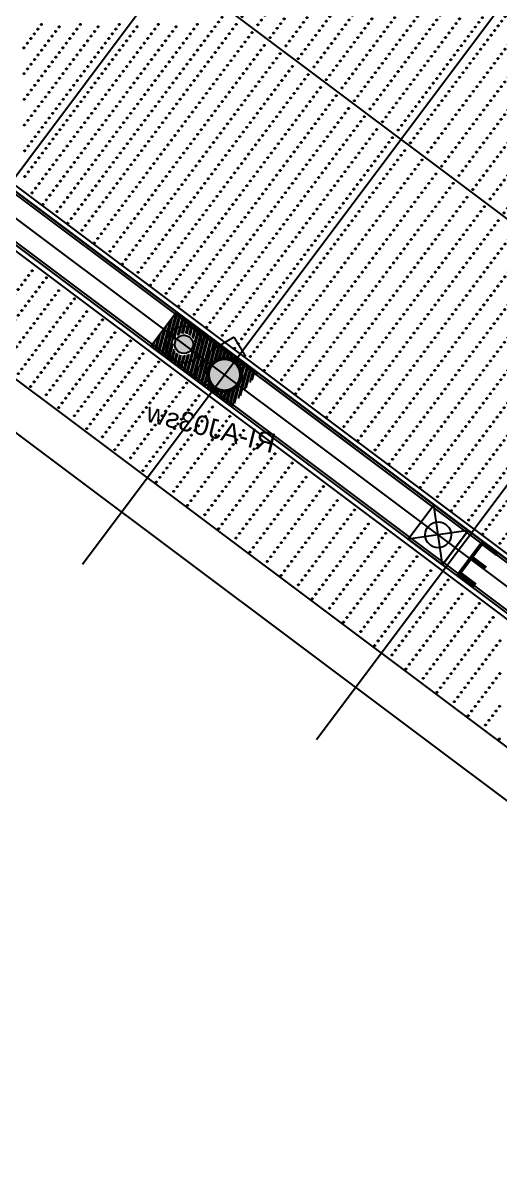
# Model space of a CAD drawing. Header units: millimetres. Extents: x 768159 to 833032, y -1374957 to -1225629.
# Drawn here: x 811909 to 814357, y -1371334 to -1365417 of the extents above; entities that cross this region are included whole.
import ezdxf
from ezdxf.enums import TextEntityAlignment as Align
from ezdxf.xclip import XClip

# ---------------------------------------------------------------- set-up
doc = ezdxf.new("R2010")
doc.units = ezdxf.units.MM
doc.header["$LTSCALE"] = 10
doc.header["$MEASUREMENT"] = 0
doc.header["$XCLIPFRAME"] = 0
doc.linetypes.add('CENTER', pattern=[50.8, 31.75, -6.35, 6.35, -6.35])
for name, color, linetype in [('I—平顶—分格线', 8, 'Continuous'), ('I—平顶—喷淋', 21, 'Continuous'), ('I—平顶—暖通', 144, 'Continuous'), ('I—平顶—消防指示灯', 62, 'Continuous'), ('I—平顶—灯具', 62, 'Continuous'), ('I—平顶—造型', 122, 'Continuous')]:
    doc.layers.add(name, color=color, linetype=linetype)
doc.styles.add('ARIAL', font='arial.ttf')
doc.styles.get("Standard").update_dxf_attribs({"font": 'arial.ttf'})
doc.styles.add('平顶图图例(客房区A2）$0$XD2008', font='SIMYOU.TTF', dxfattribs={"width": 0.7})
doc.dimstyles.new('標準', dxfattribs={"dimtxt": 2.5, "dimasz": 0.8, "dimexe": 0, "dimexo": 0, "dimgap": 1, "dimtad": 1, "dimdec": 0, "dimzin": 0, "dimdsep": 46, "dimtxsty": 'Standard', "dimblk": 'DOT', "dimcen": 1, "dimaunit": 1, "dimadec": 3, "dimazin": 0, "dimtfac": 1, "dimtdec": 0, "dimtmove": 2, "dimatfit": 3, "dimfxl": 1, "dimtolj": 1, "dimtzin": 0, "dimarcsym": 0})

# ---------------------------------------------------------------- blocks, each defined once
blk = doc.blocks.new('100')
at = {"layer": 'I—平顶—分格线'}
for centre in [(-2950, -35), (-2850, -20), (-2850, -50), (-2750, -35), (-2650, -20), (-2650, -50), (-2550, -35), (-2450, -20), (-2450, -50), (-2350, -35), (-2250, -20), (-2250, -50), (-2150, -35), (-2050, -20), (-2050, -50), (-1950, -35), (-1850, -20), (-1850, -50), (-1750, -35), (-1650, -20), (-1650, -50), (-1550, -35), (-1450, -20), (-1450, -50), (-1350, -35), (-1250, -20), (-1250, -50), (-1150, -35), (-2950, -65), (-2950, -95), (-2850, -80), (-2850, -110), (-2750, -65), (-2750, -95), (-2650, -80), (-2650, -110), (-2550, -65), (-2550, -95), (-2450, -80), (-2450, -110), (-2350, -65), (-2350, -95), (-2250, -80), (-2250, -110), (-2150, -65), (-2150, -95), (-2050, -80), (-2050, -110), (-1950, -65), (-1950, -95), (-1850, -80), (-1850, -110), (-1750, -65), (-1750, -95), (-1650, -80), (-1650, -110), (-1550, -65), (-1550, -95), (-1450, -80), (-1450, -110), (-1350, -65), (-1350, -95), (-1250, -80), (-1250, -110), (-1150, -65), (-1150, -95), (-2950, -125), (-2950, -155), (-2850, -140), (-2850, -170), (-2750, -125), (-2750, -155), (-2650, -140), (-2650, -170), (-2550, -125), (-2550, -155), (-2450, -140), (-2450, -170), (-2350, -125), (-2350, -155), (-2250, -140), (-2250, -170), (-2150, -125), (-2150, -155), (-2050, -140), (-2050, -170), (-1950, -125), (-1950, -155), (-1850, -140), (-1850, -170), (-1750, -125), (-1750, -155), (-1650, -140), (-1650, -170), (-1550, -125), (-1550, -155), (-1450, -140), (-1450, -170), (-1350, -125), (-1350, -155), (-1250, -140), (-1250, -170), (-1150, -125), (-1150, -155), (-1050, -140), (-1050, -170), (-2950, -185), (-2950, -215), (-2850, -200), (-2850, -230), (-2750, -185), (-2750, -215), (-2650, -200), (-2650, -230), (-2550, -185), (-2550, -215), (-2450, -200), (-2450, -230), (-2350, -185), (-2350, -215), (-2250, -200), (-2250, -230), (-2150, -185), (-2150, -215), (-2050, -200), (-2050, -230), (-1950, -185), (-1950, -215), (-1850, -200), (-1850, -230), (-1750, -185), (-1750, -215), (-1650, -200), (-1650, -230), (-1550, -185), (-1550, -215), (-1450, -200), (-1450, -230), (-1350, -185), (-1350, -215), (-1250, -200), (-1250, -230), (-1150, -185), (-1150, -215), (-1050, -200), (-1050, -230), (-2950, -245), (-2950, -275), (-2850, -260), (-2850, -290), (-2750, -245), (-2750, -275), (-2650, -260), (-2650, -290), (-2550, -245), (-2550, -275), (-2450, -260), (-2450, -290), (-2350, -245), (-2350, -275), (-2250, -260), (-2250, -290), (-2150, -245), (-2150, -275), (-2050, -260), (-2050, -290), (-1950, -245), (-1950, -275), (-1850, -260), (-1850, -290), (-1750, -245), (-1750, -275), (-1650, -260), (-1650, -290), (-1550, -245), (-1550, -275), (-1450, -260), (-1450, -290), (-1350, -245), (-1350, -275), (-1250, -260), (-1250, -290), (-1150, -245), (-1150, -275), (-1050, -260), (-1050, -290), (-950, -275), (-2950, -305), (-2950, -335), (-2850, -320), (-2850, -350), (-2750, -305), (-2750, -335), (-2650, -320), (-2650, -350), (-2550, -305), (-2550, -335), (-2450, -320), (-2450, -350), (-2350, -305), (-2350, -335), (-2250, -320), (-2250, -350), (-2150, -305), (-2150, -335), (-2050, -320), (-2050, -350), (-1950, -305), (-1950, -335), (-1850, -320), (-1850, -350), (-1750, -305), (-1750, -335), (-1650, -320), (-1650, -350), (-1550, -305), (-1550, -335), (-1450, -320), (-1450, -350), (-1350, -305), (-1350, -335), (-1250, -320), (-1250, -350), (-1150, -305), (-1150, -335), (-1050, -320), (-1050, -350), (-950, -305), (-950, -335), (-2950, -365), (-2950, -395), (-2850, -380), (-2850, -410), (-2750, -365), (-2750, -395), (-2650, -380), (-2650, -410), (-2550, -365), (-2550, -395), (-2450, -380), (-2450, -410), (-2350, -365), (-2350, -395), (-2250, -380), (-2250, -410), (-2150, -365), (-2150, -395), (-2050, -380), (-2050, -410), (-1950, -365), (-1950, -395), (-1850, -380), (-1850, -410), (-1750, -365), (-1750, -395), (-1650, -380), (-1650, -410), (-1550, -365), (-1550, -395), (-1450, -380), (-1450, -410), (-1350, -365), (-1350, -395), (-1250, -380), (-1250, -410), (-1150, -365), (-1150, -395), (-1050, -380), (-1050, -410), (-950, -365), (-950, -395), (-850, -410), (-2950, -425), (-2950, -455), (-2850, -440), (-2850, -470), (-2750, -425), (-2750, -455), (-2650, -440), (-2650, -470), (-2550, -425), (-2550, -455), (-2450, -440), (-2450, -470), (-2350, -425), (-2350, -455), (-2250, -440), (-2250, -470), (-2150, -425), (-2150, -455), (-2050, -440), (-2050, -470), (-1950, -425), (-1950, -455), (-1850, -440), (-1850, -470), (-1750, -425), (-1750, -455), (-1650, -440), (-1650, -470), (-1550, -425), (-1550, -455), (-1450, -440), (-1450, -470), (-1350, -425), (-1350, -455), (-1250, -440), (-1250, -470), (-1150, -425), (-1150, -455), (-1050, -440), (-1050, -470), (-950, -425), (-950, -455), (-850, -440), (-850, -470), (-2950, -485), (-2950, -515), (-2850, -500), (-2850, -530), (-2750, -485), (-2750, -515), (-2650, -500), (-2650, -530), (-2550, -485), (-2550, -515), (-2450, -500), (-2450, -530), (-2350, -485), (-2350, -515), (-2250, -500), (-2250, -530), (-2150, -485), (-2150, -515), (-2050, -500), (-2050, -530), (-1950, -485), (-1950, -515), (-1850, -500), (-1850, -530), (-1750, -485), (-1750, -515), (-1650, -500), (-1650, -530), (-1550, -485), (-1550, -515), (-1450, -500), (-1450, -530), (-1350, -485), (-1350, -515), (-1250, -500), (-1250, -530), (-1150, -485), (-1150, -515), (-1050, -500), (-1050, -530), (-950, -485), (-950, -515), (-850, -500), (-850, -530), (-2950, -545), (-2950, -575), (-2850, -560), (-2850, -590), (-2750, -545), (-2750, -575), (-2650, -560), (-2650, -590), (-2550, -545), (-2550, -575), (-2450, -560), (-2450, -590), (-2350, -545), (-2350, -575), (-2250, -560), (-2250, -590), (-2150, -545), (-2150, -575), (-2050, -560), (-2050, -590), (-1950, -545), (-1950, -575), (-1850, -560), (-1850, -590), (-1750, -545), (-1750, -575), (-1650, -560), (-1650, -590), (-1550, -545), (-1550, -575), (-1450, -560), (-1450, -590), (-1350, -545), (-1350, -575), (-1250, -560), (-1250, -590), (-1150, -545), (-1150, -575), (-1050, -560), (-1050, -590), (-950, -545), (-950, -575), (-850, -560), (-850, -590), (-750, -545), (-750, -575), (-2950, -605), (-2950, -635), (-2850, -620), (-2850, -650), (-2750, -605), (-2750, -635), (-2650, -620), (-2650, -650), (-2550, -605), (-2550, -635), (-2450, -620), (-2450, -650), (-2350, -605), (-2350, -635), (-2250, -620), (-2250, -650), (-2150, -605), (-2150, -635), (-2050, -620), (-2050, -650), (-1950, -605), (-1950, -635), (-1850, -620), (-1850, -650), (-1750, -605), (-1750, -635), (-1650, -620), (-1650, -650), (-1550, -605), (-1550, -635), (-1450, -620), (-1450, -650), (-1350, -605), (-1350, -635), (-1250, -620), (-1250, -650), (-1150, -605), (-1150, -635), (-1050, -620), (-1050, -650), (-950, -605), (-950, -635), (-850, -620), (-850, -650), (-750, -605), (-750, -635), (-2950, -665), (-2950, -695), (-2850, -680), (-2850, -710), (-2750, -665), (-2750, -695), (-2650, -680), (-2650, -710), (-2550, -665), (-2550, -695), (-2450, -680), (-2450, -710), (-2350, -665), (-2350, -695), (-2250, -680), (-2250, -710), (-2150, -665), (-2150, -695), (-2050, -680), (-2050, -710), (-1950, -665), (-1950, -695), (-1850, -680), (-1850, -710), (-1750, -665), (-1750, -695), (-1650, -680), (-1650, -710), (-1550, -665), (-1550, -695), (-1450, -680), (-1450, -710), (-1350, -665), (-1350, -695), (-1250, -680), (-1250, -710), (-1150, -665), (-1150, -695), (-1050, -680), (-1050, -710), (-950, -665), (-950, -695), (-850, -680), (-850, -710), (-750, -665), (-750, -695), (-650, -680), (-650, -710), (-2950, -725), (-2950, -755), (-2850, -740), (-2850, -770), (-2750, -725), (-2750, -755), (-2650, -740), (-2650, -770), (-2550, -725), (-2550, -755), (-2450, -740), (-2450, -770), (-2350, -725), (-2350, -755), (-2250, -740), (-2250, -770), (-2150, -725), (-2150, -755), (-2050, -740), (-2050, -770), (-1950, -725), (-1950, -755), (-1850, -740), (-1850, -770), (-1750, -725), (-1750, -755), (-1650, -740), (-1650, -770), (-1550, -725), (-1550, -755), (-1450, -740), (-1450, -770), (-1350, -725), (-1350, -755), (-1250, -740), (-1250, -770), (-1150, -725), (-1150, -755), (-1050, -740), (-1050, -770), (-950, -725), (-950, -755), (-850, -740), (-850, -770), (-750, -725), (-750, -755), (-650, -740), (-650, -770), (-2950, -785), (-2950, -815), (-2850, -800), (-2850, -830), (-2750, -785), (-2750, -815), (-2650, -800), (-2650, -830), (-2550, -785), (-2550, -815), (-2450, -800), (-2450, -830), (-2350, -785), (-2350, -815), (-2250, -800), (-2250, -830), (-2150, -785), (-2150, -815), (-2050, -800), (-2050, -830), (-1950, -785), (-1950, -815), (-1850, -800), (-1850, -830), (-1750, -785), (-1750, -815), (-1650, -800), (-1650, -830), (-1550, -785), (-1550, -815), (-1450, -800), (-1450, -830), (-1350, -785), (-1350, -815), (-1250, -800), (-1250, -830), (-1150, -785), (-1150, -815), (-1050, -800), (-1050, -830), (-950, -785), (-950, -815), (-850, -800), (-850, -830), (-750, -785), (-750, -815), (-650, -800), (-650, -830), (-550, -815), (-2950, -845), (-2950, -875), (-2850, -860), (-2850, -890), (-2750, -845), (-2750, -875), (-2650, -860), (-2650, -890), (-2550, -845), (-2550, -875), (-2450, -860), (-2450, -890), (-2350, -845), (-2350, -875), (-2250, -860), (-2250, -890), (-2150, -845), (-2150, -875), (-2050, -860), (-2050, -890), (-1950, -845), (-1950, -875), (-1850, -860), (-1850, -890), (-1750, -845), (-1750, -875), (-1650, -860), (-1650, -890), (-1550, -845), (-1550, -875), (-1450, -860), (-1450, -890), (-1350, -845), (-1350, -875), (-1250, -860), (-1250, -890), (-1150, -845), (-1150, -875), (-1050, -860), (-1050, -890), (-950, -845), (-950, -875), (-850, -860), (-850, -890), (-750, -845), (-750, -875), (-650, -860), (-650, -890), (-550, -845), (-550, -875), (-2950, -905), (-2950, -935), (-2850, -920), (-2750, -905), (-2750, -935), (-2650, -920), (-2550, -905), (-2550, -935), (-2450, -920), (-2350, -905), (-2350, -935), (-2250, -920), (-2150, -905), (-2150, -935), (-2050, -920), (-1950, -905), (-1950, -935), (-1850, -920), (-1750, -905), (-1750, -935), (-1650, -920), (-1550, -905), (-1550, -935), (-1450, -920), (-1350, -905), (-1350, -935), (-1250, -920), (-1150, -905), (-1150, -935), (-1050, -920), (-950, -905), (-950, -935), (-850, -920), (-750, -905), (-750, -935), (-650, -920), (-550, -905), (-550, -935), (-2950, -965), (-2950, -995), (-2850, -950), (-2850, -980), (-2750, -965), (-2750, -995), (-2650, -950), (-2650, -980), (-2550, -965), (-2550, -995), (-2450, -950), (-2450, -980), (-2350, -965), (-2350, -995), (-2250, -950), (-2250, -980), (-2150, -965), (-2150, -995), (-2050, -950), (-2050, -980), (-1950, -965), (-1950, -995), (-1850, -950), (-1850, -980), (-1750, -965), (-1750, -995), (-1650, -950), (-1650, -980), (-1550, -965), (-1550, -995), (-1450, -950), (-1450, -980), (-1350, -965), (-1350, -995), (-1250, -950), (-1250, -980), (-1150, -965), (-1150, -995), (-1050, -950), (-1050, -980), (-950, -965), (-950, -995), (-850, -950), (-850, -980), (-750, -965), (-750, -995), (-650, -950), (-650, -980), (-550, -965), (-550, -995), (-450, -950), (-450, -980), (-2950, -1025), (-2950, -1055), (-2850, -1010), (-2850, -1040), (-2750, -1025), (-2750, -1055), (-2650, -1010), (-2650, -1040), (-2550, -1025), (-2550, -1055), (-2450, -1010), (-2450, -1040), (-2350, -1025), (-2350, -1055), (-2250, -1010), (-2250, -1040), (-2150, -1025), (-2150, -1055), (-2050, -1010), (-2050, -1040), (-1950, -1025), (-1950, -1055), (-1850, -1010), (-1850, -1040), (-1750, -1025), (-1750, -1055), (-1650, -1010), (-1650, -1040), (-1550, -1025), (-1550, -1055), (-1450, -1010), (-1450, -1040), (-1350, -1025), (-1350, -1055), (-1250, -1010), (-1250, -1040), (-1150, -1025), (-1150, -1055), (-1050, -1010), (-1050, -1040), (-950, -1025), (-950, -1055), (-850, -1010), (-850, -1040), (-750, -1025), (-750, -1055), (-650, -1010), (-650, -1040), (-550, -1025), (-550, -1055), (-450, -1010), (-450, -1040), (-2950, -1085), (-2950, -1115), (-2850, -1070), (-2850, -1100), (-2750, -1085), (-2750, -1115), (-2650, -1070), (-2650, -1100), (-2550, -1085), (-2550, -1115), (-2450, -1070), (-2450, -1100), (-2350, -1085), (-2350, -1115), (-2250, -1070), (-2250, -1100), (-2150, -1085), (-2150, -1115), (-2050, -1070), (-2050, -1100), (-1950, -1085), (-1950, -1115), (-1850, -1070), (-1850, -1100), (-1750, -1085), (-1750, -1115), (-1650, -1070), (-1650, -1100), (-1550, -1085), (-1550, -1115), (-1450, -1070), (-1450, -1100), (-1350, -1085), (-1350, -1115), (-1250, -1070), (-1250, -1100), (-1150, -1085), (-1150, -1115), (-1050, -1070), (-1050, -1100), (-950, -1085), (-950, -1115), (-850, -1070), (-850, -1100), (-750, -1085), (-750, -1115), (-650, -1070), (-650, -1100), (-550, -1085), (-550, -1115), (-450, -1070), (-450, -1100), (-350, -1085), (-350, -1115), (-2950, -1145), (-2950, -1175), (-2850, -1130), (-2850, -1160), (-2750, -1145), (-2750, -1175), (-2650, -1130), (-2650, -1160), (-2550, -1145), (-2550, -1175), (-2450, -1130), (-2450, -1160), (-2350, -1145), (-2350, -1175), (-2250, -1130), (-2250, -1160), (-2150, -1145), (-2150, -1175), (-2050, -1130), (-2050, -1160), (-1950, -1145), (-1950, -1175), (-1850, -1130), (-1850, -1160), (-1750, -1145), (-1750, -1175), (-1650, -1130), (-1650, -1160), (-1550, -1145), (-1550, -1175), (-1450, -1130), (-1450, -1160), (-1350, -1145), (-1350, -1175), (-1250, -1130), (-1250, -1160), (-1150, -1145), (-1150, -1175), (-1050, -1130), (-1050, -1160), (-950, -1145), (-950, -1175), (-850, -1130), (-850, -1160), (-750, -1145), (-750, -1175), (-650, -1130), (-650, -1160), (-550, -1145), (-550, -1175), (-450, -1130), (-450, -1160), (-350, -1145), (-350, -1175), (-2950, -1205), (-2950, -1235), (-2850, -1190), (-2850, -1220), (-2750, -1205), (-2750, -1235), (-2650, -1190), (-2650, -1220), (-2550, -1205), (-2550, -1235), (-2450, -1190), (-2450, -1220), (-2350, -1205), (-2350, -1235), (-2250, -1190), (-2250, -1220), (-2150, -1205), (-2150, -1235), (-2050, -1190), (-2050, -1220), (-1950, -1205), (-1950, -1235), (-1850, -1190), (-1850, -1220), (-1750, -1205), (-1750, -1235), (-1650, -1190), (-1650, -1220), (-1550, -1205), (-1550, -1235), (-1450, -1190), (-1450, -1220), (-1350, -1205), (-1350, -1235), (-1250, -1190), (-1250, -1220), (-1150, -1205), (-1150, -1235), (-1050, -1190), (-1050, -1220), (-950, -1205), (-950, -1235), (-850, -1190), (-850, -1220), (-750, -1205), (-750, -1235), (-650, -1190), (-650, -1220), (-550, -1205), (-550, -1235), (-450, -1190), (-450, -1220), (-350, -1205), (-350, -1235), (-250, -1220), (-2950, -1265), (-2950, -1295), (-2850, -1250), (-2850, -1280), (-2750, -1265), (-2750, -1295), (-2650, -1250), (-2650, -1280), (-2550, -1265), (-2550, -1295), (-2450, -1250), (-2450, -1280), (-2350, -1265), (-2350, -1295), (-2250, -1250), (-2250, -1280), (-2150, -1265), (-2150, -1295), (-2050, -1250), (-2050, -1280), (-1950, -1265), (-1950, -1295), (-1850, -1250), (-1850, -1280), (-1750, -1265), (-1750, -1295), (-1650, -1250), (-1650, -1280), (-1550, -1265), (-1550, -1295), (-1450, -1250), (-1450, -1280), (-1350, -1265), (-1350, -1295), (-1250, -1250), (-1250, -1280), (-1150, -1265), (-1150, -1295), (-1050, -1250), (-1050, -1280), (-950, -1265), (-950, -1295), (-850, -1250), (-850, -1280), (-750, -1265), (-750, -1295), (-650, -1250), (-650, -1280), (-550, -1265), (-550, -1295), (-450, -1250), (-450, -1280), (-350, -1265), (-350, -1295), (-250, -1250), (-250, -1280), (-2950, -1325), (-2950, -1355), (-2850, -1310), (-2850, -1340), (-2750, -1325), (-2750, -1355), (-2650, -1310), (-2650, -1340), (-2550, -1325), (-2550, -1355), (-2450, -1310), (-2450, -1340), (-2350, -1325), (-2350, -1355), (-2250, -1310), (-2250, -1340), (-2150, -1325), (-2150, -1355), (-2050, -1310), (-2050, -1340), (-1950, -1325), (-1950, -1355), (-1850, -1310), (-1850, -1340), (-1750, -1325), (-1750, -1355), (-1650, -1310), (-1650, -1340), (-1550, -1325), (-1550, -1355), (-1450, -1310), (-1450, -1340), (-1350, -1325), (-1350, -1355), (-1250, -1310), (-1250, -1340), (-1150, -1325), (-1150, -1355), (-1050, -1310), (-1050, -1340), (-950, -1325), (-950, -1355), (-850, -1310), (-850, -1340), (-750, -1325), (-750, -1355), (-650, -1310), (-650, -1340), (-550, -1325), (-550, -1355), (-450, -1310), (-450, -1340), (-350, -1325), (-350, -1355), (-250, -1310), (-250, -1340), (-150, -1355), (-2950, -1385), (-2850, -1370), (-2750, -1385), (-2650, -1370), (-2550, -1385), (-2450, -1370), (-2350, -1385), (-2250, -1370), (-2150, -1385), (-2050, -1370), (-1950, -1385), (-1850, -1370), (-1750, -1385), (-1650, -1370), (-1550, -1385), (-1450, -1370), (-1350, -1385), (-1250, -1370), (-1150, -1385), (-1050, -1370), (-950, -1385), (-850, -1370), (-750, -1385), (-650, -1370), (-550, -1385), (-450, -1370), (-350, -1385), (-250, -1370), (-150, -1385)]:
    blk.add_circle(centre, 3, dxfattribs=at)
blk = doc.blocks.new('7890')
at = {"layer": 'I—平顶—分格线', "color": 3}
for centre in [(-1110, -20), (-1110, -50), (-1030, -35), (-1110, -80), (-1110, -110), (-1030, -65), (-1030, -95), (-1190, -155), (-1110, -140), (-1110, -170), (-1030, -125), (-1030, -155), (-1270, -230), (-1190, -185), (-1190, -215), (-1110, -200), (-1110, -230), (-1030, -185), (-1030, -215), (-1350, -275), (-1270, -260), (-1270, -290), (-1190, -245), (-1190, -275), (-1110, -260), (-1110, -290), (-1030, -245), (-1030, -275), (-1430, -350), (-1350, -305), (-1350, -335), (-1270, -320), (-1270, -350), (-1190, -305), (-1190, -335), (-1110, -320), (-1110, -350), (-1030, -305), (-1030, -335), (-1510, -395), (-1430, -380), (-1430, -410), (-1350, -365), (-1350, -395), (-1270, -380), (-1270, -410), (-1190, -365), (-1190, -395), (-1110, -380), (-1110, -410), (-1030, -365), (-1030, -395), (-1590, -470), (-1510, -425), (-1510, -455), (-1430, -440), (-1430, -470), (-1350, -425), (-1350, -455), (-1270, -440), (-1270, -470), (-1190, -425), (-1190, -455), (-1110, -440), (-1110, -470), (-1030, -425), (-1030, -455), (-1670, -515), (-1590, -500), (-1590, -530), (-1510, -485), (-1510, -515), (-1430, -500), (-1430, -530), (-1350, -485), (-1350, -515), (-1270, -500), (-1270, -530), (-1190, -485), (-1190, -515), (-1110, -500), (-1110, -530), (-1030, -485), (-1030, -515), (-1750, -590), (-1670, -545), (-1670, -575), (-1590, -560), (-1590, -590), (-1510, -545), (-1510, -575), (-1430, -560), (-1430, -590), (-1350, -545), (-1350, -575), (-1270, -560), (-1270, -590), (-1190, -545), (-1190, -575), (-1110, -560), (-1110, -590), (-1030, -545), (-1030, -575), (-1830, -635), (-1750, -620), (-1750, -650), (-1670, -605), (-1670, -635), (-1590, -620), (-1590, -650), (-1510, -605), (-1510, -635), (-1430, -620), (-1430, -650), (-1350, -605), (-1350, -635), (-1270, -620), (-1270, -650), (-1190, -605), (-1190, -635), (-1110, -620), (-1110, -650), (-1030, -605), (-1030, -635), (-1830, -665), (-1830, -695), (-1750, -680), (-1750, -710), (-1670, -665), (-1670, -695), (-1590, -680), (-1590, -710), (-1510, -665), (-1510, -695), (-1430, -680), (-1430, -710), (-1350, -665), (-1350, -695), (-1270, -680), (-1270, -710), (-1190, -665), (-1190, -695), (-1110, -680), (-1110, -710), (-1030, -665), (-1030, -695), (-1830, -725), (-1830, -755), (-1750, -740), (-1750, -770), (-1670, -725), (-1670, -755), (-1590, -740), (-1590, -770), (-1510, -725), (-1510, -755), (-1430, -740), (-1430, -770), (-1350, -725), (-1350, -755), (-1270, -740), (-1270, -770), (-1190, -725), (-1190, -755), (-1110, -740), (-1110, -770), (-1030, -725), (-1030, -755), (-1830, -785), (-1750, -800), (-1750, -830), (-1670, -785), (-1670, -815), (-1590, -800), (-1590, -830), (-1510, -785), (-1510, -815), (-1430, -800), (-1430, -830), (-1350, -785), (-1350, -815), (-1270, -800), (-1270, -830), (-1190, -785), (-1190, -815), (-1110, -800), (-1110, -830), (-1030, -785), (-1030, -815), (-1750, -860), (-1750, -890), (-1670, -845), (-1670, -875), (-1590, -860), (-1590, -890), (-1510, -845), (-1510, -875), (-1430, -860), (-1430, -890), (-1350, -845), (-1350, -875), (-1270, -860), (-1270, -890), (-1190, -845), (-1190, -875), (-1110, -860), (-1110, -890), (-1030, -845), (-1030, -875), (-1670, -905), (-1670, -935), (-1590, -920), (-1510, -905), (-1510, -935), (-1430, -920), (-1350, -905), (-1350, -935), (-1270, -920), (-1190, -905), (-1190, -935), (-1110, -920), (-1030, -905), (-1030, -935), (-1670, -965), (-1670, -995), (-1590, -950), (-1590, -980), (-1510, -965), (-1510, -995), (-1430, -950), (-1430, -980), (-1350, -965), (-1350, -995), (-1270, -950), (-1270, -980), (-1190, -965), (-1190, -995), (-1110, -950), (-1110, -980), (-1030, -965), (-1030, -995), (-1590, -1010), (-1590, -1040), (-1510, -1025), (-1510, -1055), (-1430, -1010), (-1430, -1040), (-1350, -1025), (-1350, -1055), (-1270, -1010), (-1270, -1040), (-1190, -1025), (-1190, -1055), (-1110, -1010), (-1110, -1040), (-1030, -1025), (-1030, -1055), (-1590, -1070), (-1590, -1100), (-1510, -1085), (-1510, -1115), (-1430, -1070), (-1430, -1100), (-1350, -1085), (-1350, -1115), (-1270, -1070), (-1270, -1100), (-1190, -1085), (-1190, -1115), (-1110, -1070), (-1110, -1100), (-1030, -1085), (-1030, -1115), (-1510, -1145), (-1510, -1175), (-1430, -1130), (-1430, -1160), (-1350, -1145), (-1350, -1175), (-1270, -1130), (-1270, -1160), (-1190, -1145), (-1190, -1175), (-1110, -1130), (-1110, -1160), (-1030, -1145), (-1030, -1175), (-1510, -1205), (-1430, -1190), (-1430, -1220), (-1350, -1205), (-1350, -1235), (-1270, -1190), (-1270, -1220), (-1190, -1205), (-1190, -1235), (-1110, -1190), (-1110, -1220), (-1030, -1205), (-1030, -1235), (-1430, -1250), (-1430, -1280), (-1350, -1265), (-1350, -1295), (-1270, -1250), (-1270, -1280), (-1190, -1265), (-1190, -1295), (-1110, -1250), (-1110, -1280), (-1030, -1265), (-1030, -1295), (-1430, -1310), (-1350, -1325), (-1350, -1355), (-1270, -1310), (-1270, -1340), (-1190, -1325), (-1190, -1355), (-1110, -1310), (-1110, -1340), (-1030, -1325), (-1030, -1355), (-1350, -1385), (-1270, -1370), (-1190, -1385), (-1110, -1370), (-1030, -1385)]:
    blk.add_circle(centre, 3, dxfattribs=at)
at = {"layer": 'I—平顶—分格线'}
for centre in [(-940, -20), (-940, -50), (-850, -35), (-760, -20), (-760, -50), (-670, -35), (-580, -20), (-580, -50), (-490, -35), (-400, -20), (-400, -50), (-310, -35), (-220, -20), (-220, -50), (-130, -35), (-40, -20), (-40, -50), (-940, -80), (-940, -110), (-850, -65), (-850, -95), (-760, -80), (-760, -110), (-670, -65), (-670, -95), (-580, -80), (-580, -110), (-490, -65), (-490, -95), (-400, -80), (-400, -110), (-310, -65), (-310, -95), (-220, -80), (-220, -110), (-130, -65), (-130, -95), (-40, -80), (-40, -110), (-940, -140), (-940, -170), (-850, -125), (-850, -155), (-760, -140), (-760, -170), (-670, -125), (-670, -155), (-580, -140), (-580, -170), (-490, -125), (-490, -155), (-400, -140), (-400, -170), (-310, -125), (-310, -155), (-220, -140), (-220, -170), (-130, -125), (-130, -155), (-40, -140), (-40, -170), (-940, -200), (-940, -230), (-850, -185), (-850, -215), (-760, -200), (-760, -230), (-670, -185), (-670, -215), (-580, -200), (-580, -230), (-490, -185), (-490, -215), (-400, -200), (-400, -230), (-310, -185), (-310, -215), (-220, -200), (-220, -230), (-130, -185), (-130, -215), (-40, -200), (-40, -230), (-940, -260), (-940, -290), (-850, -245), (-850, -275), (-760, -260), (-760, -290), (-670, -245), (-670, -275), (-580, -260), (-580, -290), (-490, -245), (-490, -275), (-400, -260), (-400, -290), (-310, -245), (-310, -275), (-220, -260), (-220, -290), (-130, -245), (-130, -275), (-40, -260), (-40, -290), (-940, -320), (-940, -350), (-850, -305), (-850, -335), (-760, -320), (-760, -350), (-670, -305), (-670, -335), (-580, -320), (-580, -350), (-490, -305), (-490, -335), (-400, -320), (-400, -350), (-310, -305), (-310, -335), (-220, -320), (-220, -350), (-130, -305), (-130, -335), (-40, -320), (-40, -350), (-940, -380), (-940, -410), (-850, -365), (-850, -395), (-760, -380), (-760, -410), (-670, -365), (-670, -395), (-580, -380), (-580, -410), (-490, -365), (-490, -395), (-400, -380), (-400, -410), (-310, -365), (-310, -395), (-220, -380), (-220, -410), (-130, -365), (-130, -395), (-40, -380), (-40, -410), (-940, -440), (-940, -470), (-850, -425), (-850, -455), (-760, -440), (-760, -470), (-670, -425), (-670, -455), (-580, -440), (-580, -470), (-490, -425), (-490, -455), (-400, -440), (-400, -470), (-310, -425), (-310, -455), (-220, -440), (-220, -470), (-130, -425), (-130, -455), (-40, -440), (-40, -470), (-940, -500), (-940, -530), (-850, -485), (-850, -515), (-760, -500), (-760, -530), (-670, -485), (-670, -515), (-580, -500), (-580, -530), (-490, -485), (-490, -515), (-400, -500), (-400, -530), (-310, -485), (-310, -515), (-220, -500), (-220, -530), (-130, -485), (-130, -515), (-40, -500), (-40, -530), (-940, -560), (-940, -590), (-850, -545), (-850, -575), (-760, -560), (-760, -590), (-670, -545), (-670, -575), (-580, -560), (-580, -590), (-490, -545), (-490, -575), (-400, -560), (-400, -590), (-310, -545), (-310, -575), (-220, -560), (-220, -590), (-130, -545), (-130, -575), (-40, -560), (-40, -590), (-940, -620), (-940, -650), (-850, -605), (-850, -635), (-760, -620), (-760, -650), (-670, -605), (-670, -635), (-580, -620), (-580, -650), (-490, -605), (-490, -635), (-400, -620), (-400, -650), (-310, -605), (-310, -635), (-220, -620), (-220, -650), (-130, -605), (-130, -635), (-40, -620), (-40, -650), (-940, -680), (-940, -710), (-850, -665), (-850, -695), (-760, -680), (-760, -710), (-670, -665), (-670, -695), (-580, -680), (-580, -710), (-490, -665), (-490, -695), (-400, -680), (-400, -710), (-310, -665), (-310, -695), (-220, -680), (-220, -710), (-130, -665), (-130, -695), (-40, -680), (-40, -710), (-940, -740), (-940, -770), (-850, -725), (-850, -755), (-760, -740), (-760, -770), (-670, -725), (-670, -755), (-580, -740), (-580, -770), (-490, -725), (-490, -755), (-400, -740), (-400, -770), (-310, -725), (-310, -755), (-220, -740), (-220, -770), (-130, -725), (-130, -755), (-40, -740), (-40, -770), (-940, -800), (-940, -830), (-850, -785), (-850, -815), (-760, -800), (-760, -830), (-670, -785), (-670, -815), (-580, -800), (-580, -830), (-490, -785), (-490, -815), (-400, -800), (-400, -830), (-310, -785), (-310, -815), (-220, -800), (-220, -830), (-130, -785), (-130, -815), (-40, -800), (-40, -830), (-940, -860), (-940, -890), (-850, -845), (-850, -875), (-760, -860), (-760, -890), (-670, -845), (-670, -875), (-580, -860), (-580, -890), (-490, -845), (-490, -875), (-400, -860), (-400, -890), (-310, -845), (-310, -875), (-220, -860), (-220, -890), (-130, -845), (-130, -875), (-40, -860), (-40, -890), (-940, -920), (-850, -905), (-850, -935), (-760, -920), (-670, -905), (-670, -935), (-580, -920), (-490, -905), (-490, -935), (-400, -920), (-310, -905), (-310, -935), (-220, -920), (-130, -905), (-130, -935), (-40, -920), (-940, -950), (-940, -980), (-850, -965), (-850, -995), (-760, -950), (-760, -980), (-670, -965), (-670, -995), (-580, -950), (-580, -980), (-490, -965), (-490, -995), (-400, -950), (-400, -980), (-310, -965), (-310, -995), (-220, -950), (-220, -980), (-130, -965), (-130, -995), (-40, -950), (-40, -980), (-940, -1010), (-940, -1040), (-850, -1025), (-850, -1055), (-760, -1010), (-760, -1040), (-670, -1025), (-670, -1055), (-580, -1010), (-580, -1040), (-490, -1025), (-490, -1055), (-400, -1010), (-400, -1040), (-310, -1025), (-310, -1055), (-220, -1010), (-220, -1040), (-130, -1025), (-130, -1055), (-40, -1010), (-40, -1040), (-940, -1070), (-940, -1100), (-850, -1085), (-850, -1115), (-760, -1070), (-760, -1100), (-670, -1085), (-670, -1115), (-580, -1070), (-580, -1100), (-490, -1085), (-490, -1115), (-400, -1070), (-400, -1100), (-310, -1085), (-310, -1115), (-220, -1070), (-220, -1100), (-130, -1085), (-130, -1115), (-40, -1070), (-40, -1100), (-940, -1130), (-940, -1160), (-850, -1145), (-850, -1175), (-760, -1130), (-760, -1160), (-670, -1145), (-670, -1175), (-580, -1130), (-580, -1160), (-490, -1145), (-490, -1175), (-400, -1130), (-400, -1160), (-310, -1145), (-310, -1175), (-220, -1130), (-220, -1160), (-130, -1145), (-130, -1175), (-40, -1130), (-40, -1160), (-940, -1190), (-940, -1220), (-850, -1205), (-850, -1235), (-760, -1190), (-760, -1220), (-670, -1205), (-670, -1235), (-580, -1190), (-580, -1220), (-490, -1205), (-490, -1235), (-400, -1190), (-400, -1220), (-310, -1205), (-310, -1235), (-220, -1190), (-220, -1220), (-130, -1205), (-130, -1235), (-40, -1190), (-40, -1220), (-940, -1250), (-940, -1280), (-850, -1265), (-850, -1295), (-760, -1250), (-760, -1280), (-670, -1265), (-670, -1295), (-580, -1250), (-580, -1280), (-490, -1265), (-490, -1295), (-400, -1250), (-400, -1280), (-310, -1265), (-310, -1295), (-220, -1250), (-220, -1280), (-130, -1265), (-130, -1295), (-40, -1250), (-40, -1280), (-940, -1310), (-940, -1340), (-850, -1325), (-850, -1355), (-760, -1310), (-760, -1340), (-670, -1325), (-670, -1355), (-580, -1310), (-580, -1340), (-490, -1325), (-490, -1355), (-400, -1310), (-400, -1340), (-310, -1325), (-310, -1355), (-220, -1310), (-220, -1340), (-130, -1325), (-130, -1355), (-40, -1310), (-40, -1340), (-940, -1370), (-850, -1385), (-760, -1370), (-670, -1385), (-580, -1370), (-490, -1385), (-400, -1370), (-310, -1385), (-220, -1370), (-130, -1385), (-40, -1370)]:
    blk.add_circle(centre, 3, dxfattribs=at)
blk = doc.blocks.new('*U1716')
for p, q in [((3304.6, 80.6), (10023.1, 80.6)), ((3309.4, 75.9), (10018.4, 75.9)), ((3309.4, 40.3), (10018.4, 40.3)), ((10023.1, 0), (3304.6, 0)), ((10018.4, 4.7), (3309.4, 4.7))]:
    blk.add_line(p, q)
blk = doc.blocks.new('应急照明灯')
at = {"ltscale": 250}
for p, q in [((-150, -150), (-150, 150)), ((-150, 150), (150, 150)), ((150, 150), (-150, -150)), ((150, -150), (-150, 150)), ((150, -150), (150, 150)), ((-150, -150), (150, -150))]:
    blk.add_line(p, q, dxfattribs=at)
blk.add_circle((0, 0), 90, dxfattribs=at)
at = {"style": '平顶图图例(客房区A2）$0$XD2008', "width": 0.7}
blk.add_text('E', height=300, dxfattribs=at).set_placement((338, -142.9), align=Align.CENTER)
blk = doc.blocks.new('上下喷1111')
h = blk.add_hatch(color=256)
h.dxf.hatch_style = 1
edge = h.paths.add_edge_path()
edge.add_arc((0, 0), 0.5, 0, 180)
edge.add_arc((0, 0), 0.5, 180, 360)
at = {"elevation": 0}
for points in [[(-1, 0, -1), (1, 0, 0.084041)], [(-1, 0, 1), (1, 0, -0.084041)]]:
    blk.add_lwpolyline(points, format="xyb", dxfattribs=at)
blk.add_lwpolyline([(0.5, 0, 1), (-0.5, 0, 1)], format="xyb", close=True, dxfattribs=at)
blk = doc.blocks.new('*D175')
at = {"layer": 'Defpoints', "color": 0, "transparency": 16777216}
for p in [(82.5, 69.3), (82.5, 0), (-82.5, 0)]:
    blk.add_point(p, dxfattribs=at)
at = {"color": 0, "transparency": 16777216, "insert": (69.3, 88.9), "char_height": 15, "attachment_point": 5}
blk.add_mtext('\\A1;165', dxfattribs=at)
blk = doc.blocks.new('_Dot')
at = {"color": 0, "linetype": 'ByBlock', "lineweight": -2}
blk.add_line((-0.5, 0), (-1, 0), dxfattribs=at)
at = {"color": 0, "linetype": 'ByBlock', "const_width": 0.5}
blk.add_lwpolyline([(-0.25, 0, 1), (0.25, 0, 1)], format="xyb", close=True, dxfattribs=at)
blk = doc.blocks.new('*U171')
h = blk.add_hatch(color=256)
edge = h.paths.add_edge_path()
edge.add_arc((0, 0), 82.5, -90, 90, ccw=False)
edge.add_arc((0, 0), 82.5, 90, 270, ccw=False)
at = {"const_width": 16.5}
blk.add_lwpolyline([(82.5, 0, 0.414214), (0, 82.5, 0.414214), (-82.5, 0, 0.414214), (0, -82.5, 0.414214)], format="xyb", close=True, dxfattribs=at)
dim = blk.add_linear_dim(base=(82.5, 69.3), p1=(-82.5, 0), p2=(82.5, 0), dimstyle='標準', override={"dimtxt": 15, "dimgap": 5, "dimse1": 1, "dimse2": 1, "dimsd1": 1, "dimsd2": 1})
dim.commit()
dim.dimension.update_dxf_attribs({"geometry": '*D175', "text_midpoint": (69.3, 88.9), "dimtype": 160})
blk = doc.blocks.new('*U172')
at = {"const_width": 10}
for points in [[(0, 200), (-82.5, 117.5)], [(0, 200), (82.5, 117.5)]]:
    blk.add_lwpolyline(points, dxfattribs=at)
blk.add_blockref('*U171', (0, 0))
at = {"style": 'ARIAL'}
blk.add_text('RI-AJ03sw', height=100, dxfattribs=at).set_placement((0, -280.2), align=Align.MIDDLE_CENTER)
blk.add_text('RI-AJ03sw', height=100, dxfattribs=at).set_placement((0, -280.2), align=Align.MIDDLE_CENTER)
blk = doc.blocks.new('P1-2-T1')
at = {"layer": 'I—平顶—分格线', "extrusion": (3.04932e-09, 4.55444e-09, 1)}
h = blk.add_hatch(dxfattribs=at)
h.set_pattern_fill('ANSI32', color=256, scale=50, angle=66.84534)
h.set_pattern_definition([(111.8453421, (-1065504.693, 542866.54), (-17.40359338, -6.97692178), []), (111.8453421, (-1065501.217, 542874.667), (-17.40359338, -6.97692178), [])])
edge = h.paths.add_edge_path(flags=16)
edge.add_arc((388333.3, -60565.6), 56.2, 0, 360)
h.paths.add_polyline_path([(388463.3, -60675.5), (388463.3, -60455.5), (388203.3, -60455.6), (388203.3, -60675.6)])
h = blk.add_hatch(dxfattribs=at)
h.set_pattern_fill('ANSI32', color=256, scale=50, angle=66.84534)
h.set_pattern_definition([(111.8453421, (-1074464.604, 539846.437), (-17.40359338, -6.97692178), []), (111.8453421, (-1074461.129, 539854.564), (-17.40359338, -6.97692178), [])])
edge = h.paths.add_edge_path(flags=16)
edge.add_arc((388593.3, -60565.5), 88.2, 0, 360)
h.paths.add_polyline_path([(388463.3, -60455.7), (388463.3, -60675.7), (388723.3, -60675.6), (388723.3, -60455.7)])
at = {"layer": 'I—平顶—分格线', "extrusion": (3.04932e-09, 4.55444e-09, 1), "elevation": 0}
for points in [[(387123.3, -61780.1), (387123.3, -56330.8)], [(388593.3, -61780.1), (388593.3, -56330.8)], [(390093.3, -61780.2), (390093.3, -56330.8)], [(380923.3, -56665.4), (399263.3, -56665.4)], [(380923.3, -56885.4), (399263.3, -56885.4)], [(380923.3, -59055.4), (399263.3, -59055.4)], [(380923.3, -61225.4), (399263.3, -61225.4)], [(380923.3, -61445.4), (399263.3, -61445.4)]]:
    blk.add_lwpolyline(points, dxfattribs=at)
at = {"layer": 'I—平顶—造型', "extrusion": (3.04932e-09, 4.55444e-09, 1), "elevation": 0}
for points in [[(380923.3, -57435.4), (399263.3, -57435.4)], [(380923.3, -57655.4), (399263.3, -57655.4)], [(380923.3, -60455.4), (399263.3, -60455.4)], [(380923.3, -60675.4), (399263.3, -60675.4)]]:
    blk.add_lwpolyline(points, dxfattribs=at)
at = {"layer": 'I—平顶—造型', "elevation": 0}
for points in [[(399263.3, -60430.4), (380923.3, -60430.4)], [(380923.3, -60700.4), (399263.3, -60700.4)]]:
    blk.add_lwpolyline(points, dxfattribs=at)
at = {"layer": 'I—平顶—造型', "extrusion": (3.04932e-09, 4.55444e-09, 1), "elevation": 0}
for points in [[(388463.3, -60675.5), (388463.3, -60455.5), (388203.3, -60455.6), (388203.3, -60675.6)], [(389853.2, -60455.3), (390073.4, -60455.3), (390073.4, -60675.5), (389853.2, -60675.5)]]:
    blk.add_lwpolyline(points, close=True, dxfattribs=at)
at = {"layer": 'I—平顶—造型'}
blk.add_circle((388593.3, -60565.5, 0), 90, dxfattribs=at)
at = {"layer": 'I—平顶—分格线', "extrusion": (3.04932e-09, 4.55444e-09, 1)}
ref = blk.add_blockref('7890', (388593.3, -57655.4, 0), dxfattribs=at)
XClip(ref).set_block_clipping_path([(-3000, -1399.9999999998), (0, -24.9997951717)])
ref = blk.add_blockref('100', (391593.3, -57655.4, 0), dxfattribs=at)
XClip(ref).set_block_clipping_path([(-3000, -1399.9999999997), (0, -24.9998211461)])
ref = blk.add_blockref('7890', (388593.3, -59055.4, 0), dxfattribs=at)
XClip(ref).set_block_clipping_path([(-3000, -1375.0414860503), (0, -0.0000259745)])
ref = blk.add_blockref('100', (391593.3, -59055.4, 0), dxfattribs=at)
XClip(ref).set_block_clipping_path([(-3000, -1375.0414860503), (0, -0.0000259745)])
ref = blk.add_blockref('7890', (388593.3, -60680.4, 0), dxfattribs=at)
XClip(ref).set_block_clipping_path([(-2999.9999468568, -536.3818622481), (10939.7623225741, -30.0413353627)])
ref = blk.add_blockref('100', (391593.3, -60670.4, 0), dxfattribs=at)
XClip(ref).set_block_clipping_path([(-2999.9999468569, -555.0000259745), (7939.7623225741, -39.0032803666)])
at = {"layer": 'I—平顶—喷淋', "extrusion": (-1.28326e-09, -9.5915e-09, 1), "xscale": -93.75000000000004, "yscale": 93.74999999999979, "zscale": 93.75000000000031, "rotation": 187.7021762255471}
blk.add_blockref('上下喷1111', (388333.3, -60565.6, 0), dxfattribs=at)
at = {"layer": 'I—平顶—暖通', "extrusion": (-3.04932e-09, -4.55444e-09, -1), "xscale": -2.729779416478735, "yscale": 2.729779416478734, "zscale": 2.729779416478729, "rotation": 179.9999999999999}
blk.add_blockref('*U1716', (-408284.2, -60455.4, 0), dxfattribs=at)
at = {"layer": 'I—平顶—消防指示灯', "color": 3, "extrusion": (3.04932e-09, 4.55444e-09, 1), "xscale": 0.7340736052516152, "yscale": 0.7340736052516152, "zscale": 0.7340736052516152}
blk.add_blockref('应急照明灯', (389963.3, -60565.4, 0), dxfattribs=at)
at = {"layer": 'I—平顶—灯具', "linetype": 'CENTER', "ltscale": 0.002, "extrusion": (3.04932e-09, 4.55444e-09, 1), "xscale": -1, "rotation": 22.68024119514696}
blk.add_blockref('*U172', (388593.3, -60565.6, 0), dxfattribs=at)

msp = doc.modelspace()

# ---------------------------------------------------------------- block references
at = {"color": 1, "true_color": 0xff0000, "rotation": 323.1546555987947}
msp.add_blockref('P1-2-T1', (538287.2, -1085731.6, 0), dxfattribs=at)

doc.saveas('drawing.dxf')
